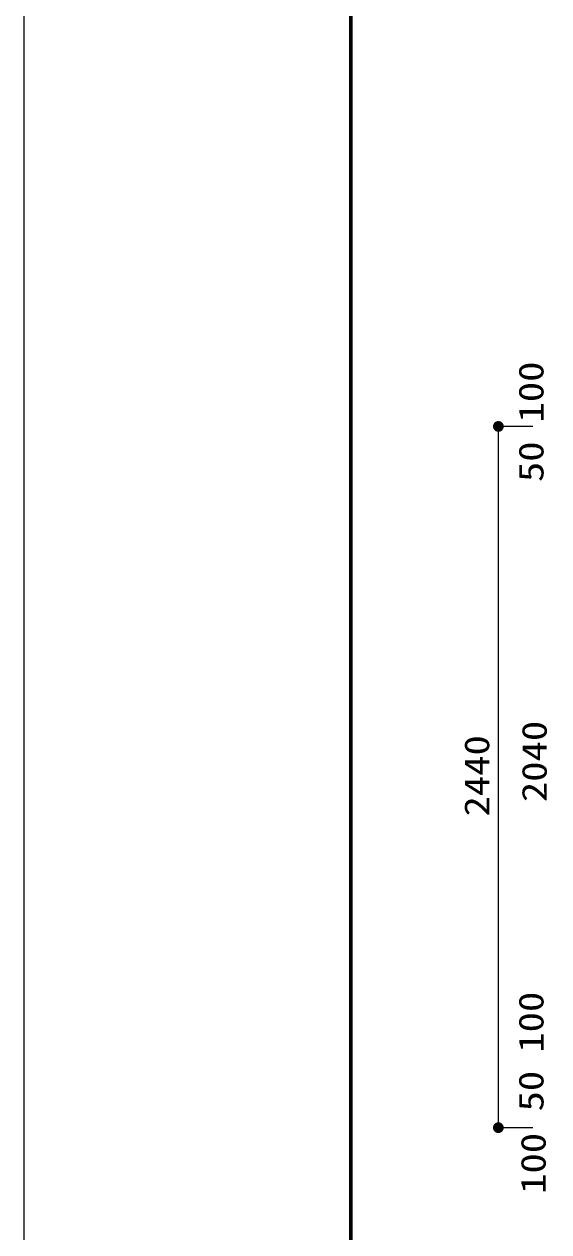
# Model space of a CAD drawing. Units: millimetres, scale not verified. Extents: x -22013 to 8910, y -6308 to 6308.
# Drawn here: x -8910 to -7085, y -4145 to 58 of the extents above; entities that cross this region are included whole.
import ezdxf
from ezdxf.enums import TextEntityAlignment as Align

# ---------------------------------------------------------------- set-up
doc = ezdxf.new("R2010")
doc.units = ezdxf.units.MM
doc.header["$LTSCALE"] = 30
for name, color, linetype, lineweight in [('1-6_00クル-フ-6寸法', 132, 'Continuous', 25), ('1-9_図面枠', 7, 'Continuous', 25), ('1-A_Axis_waku', 7, 'Continuous', 25)]:
    doc.layers.add(name, color=color, linetype=linetype, lineweight=lineweight)
doc.styles.add('ＭＳ ゴシック', font='')
doc.styles.get('ＭＳ ゴシック').set_extended_font_data('MS Gothic')

msp = doc.modelspace()

# ---------------------------------------------------------------- linework, layer by layer
at = {"layer": '1-6_00クル-フ-6寸法', "color": 4}
for p, q in [((-7140.8, -1342.08), (-7260.8, -1342.08)), ((-7260.8, -3782.08), (-7260.8, -1342.08)), ((-7140.8, -3782.08), (-7260.8, -3782.08))]:
    msp.add_line(p, q, dxfattribs=at)
at = {"layer": '1-6_00クル-フ-6寸法'}
for points in [[(-7260.8, -1342.08), (-7279.52, -1340.9), (-7279.22, -1338.57)], [(-7260.8, -1342.08), (-7279.52, -1343.26), (-7279.52, -1340.9)], [(-7260.8, -1342.08), (-7279.22, -1345.59), (-7279.52, -1343.26)], [(-7260.8, -1342.08), (-7279.22, -1338.57), (-7278.64, -1336.29)], [(-7260.8, -1342.08), (-7278.64, -1347.87), (-7279.22, -1345.59)], [(-7260.8, -1342.08), (-7278.64, -1336.29), (-7277.77, -1334.1)], [(-7260.8, -1342.08), (-7277.77, -1350.06), (-7278.64, -1347.87)], [(-7260.8, -1342.08), (-7277.77, -1334.1), (-7276.63, -1332.03)], [(-7260.8, -1342.08), (-7276.63, -1352.13), (-7277.77, -1350.06)], [(-7260.8, -1342.08), (-7276.63, -1332.03), (-7275.25, -1330.13)], [(-7260.8, -1342.08), (-7275.25, -1354.03), (-7276.63, -1352.13)], [(-7260.8, -1342.08), (-7275.25, -1330.13), (-7273.64, -1328.41)], [(-7260.8, -1342.08), (-7273.64, -1355.75), (-7275.25, -1354.03)], [(-7260.8, -1342.08), (-7273.64, -1328.41), (-7271.82, -1326.91)], [(-7260.8, -1342.08), (-7271.82, -1357.25), (-7273.64, -1355.75)], [(-7260.8, -1342.08), (-7271.82, -1326.91), (-7269.84, -1325.65)], [(-7260.8, -1342.08), (-7269.84, -1358.51), (-7271.82, -1357.25)], [(-7260.8, -1342.08), (-7269.84, -1325.65), (-7267.71, -1324.65)], [(-7260.8, -1342.08), (-7267.71, -1359.51), (-7269.84, -1358.51)], [(-7260.8, -1342.08), (-7267.71, -1324.65), (-7265.47, -1323.92)], [(-7260.8, -1342.08), (-7265.47, -1360.24), (-7267.71, -1359.51)], [(-7260.8, -1342.08), (-7265.47, -1323.92), (-7263.15, -1323.48)], [(-7260.8, -1342.08), (-7263.15, -1360.68), (-7265.47, -1360.24)], [(-7260.8, -1342.08), (-7263.15, -1323.48), (-7260.8, -1323.33)], [(-7260.8, -1342.08), (-7260.8, -1360.83), (-7263.15, -1360.68)], [(-7260.8, -1342.08), (-7260.8, -1323.33), (-7258.45, -1323.48)], [(-7260.8, -1342.08), (-7258.45, -1323.48), (-7256.14, -1323.92)], [(-7260.8, -1342.08), (-7256.14, -1323.92), (-7253.9, -1324.65)], [(-7260.8, -1342.08), (-7253.9, -1324.65), (-7251.77, -1325.65)], [(-7260.8, -1342.08), (-7251.77, -1325.65), (-7249.78, -1326.91)], [(-7260.8, -1342.08), (-7249.78, -1326.91), (-7247.97, -1328.41)], [(-7260.8, -1342.08), (-7247.97, -1328.41), (-7246.36, -1330.13)], [(-7260.8, -1342.08), (-7246.36, -1330.13), (-7244.97, -1332.03)], [(-7260.8, -1342.08), (-7244.97, -1332.03), (-7243.84, -1334.1)], [(-7260.8, -1342.08), (-7243.84, -1334.1), (-7242.97, -1336.29)], [(-7260.8, -1342.08), (-7242.97, -1336.29), (-7242.39, -1338.57)], [(-7260.8, -1342.08), (-7242.39, -1338.57), (-7242.09, -1340.9)], [(-7260.8, -1342.08), (-7242.09, -1340.9), (-7242.09, -1343.26)], [(-7260.8, -1342.08), (-7258.45, -1360.68), (-7260.8, -1360.83)], [(-7260.8, -1342.08), (-7256.14, -1360.24), (-7258.45, -1360.68)], [(-7260.8, -1342.08), (-7253.9, -1359.51), (-7256.14, -1360.24)], [(-7260.8, -1342.08), (-7251.77, -1358.51), (-7253.9, -1359.51)], [(-7260.8, -1342.08), (-7249.78, -1357.25), (-7251.77, -1358.51)], [(-7260.8, -1342.08), (-7247.97, -1355.75), (-7249.78, -1357.25)], [(-7260.8, -1342.08), (-7246.36, -1354.03), (-7247.97, -1355.75)], [(-7260.8, -1342.08), (-7244.97, -1352.13), (-7246.36, -1354.03)], [(-7260.8, -1342.08), (-7243.84, -1350.06), (-7244.97, -1352.13)], [(-7260.8, -1342.08), (-7242.97, -1347.87), (-7243.84, -1350.06)], [(-7260.8, -1342.08), (-7242.39, -1345.59), (-7242.97, -1347.87)], [(-7260.8, -1342.08), (-7242.09, -1343.26), (-7242.39, -1345.59)], [(-7260.8, -3782.08), (-7279.52, -3780.9), (-7279.22, -3778.57)], [(-7260.8, -3782.08), (-7279.52, -3783.26), (-7279.52, -3780.9)], [(-7260.8, -3782.08), (-7279.22, -3778.57), (-7278.64, -3776.29)], [(-7260.8, -3782.08), (-7278.64, -3776.29), (-7277.77, -3774.1)], [(-7260.8, -3782.08), (-7277.77, -3774.1), (-7276.63, -3772.03)], [(-7260.8, -3782.08), (-7276.63, -3772.03), (-7275.25, -3770.13)], [(-7260.8, -3782.08), (-7275.25, -3770.13), (-7273.64, -3768.41)], [(-7260.8, -3782.08), (-7273.64, -3768.41), (-7271.82, -3766.91)], [(-7260.8, -3782.08), (-7271.82, -3766.91), (-7269.84, -3765.65)], [(-7260.8, -3782.08), (-7269.84, -3765.65), (-7267.71, -3764.65)], [(-7260.8, -3782.08), (-7267.71, -3764.65), (-7265.47, -3763.92)], [(-7260.8, -3782.08), (-7265.47, -3763.92), (-7263.15, -3763.48)], [(-7260.8, -3782.08), (-7263.15, -3763.48), (-7260.8, -3763.33)], [(-7260.8, -3782.08), (-7260.8, -3763.33), (-7258.45, -3763.48)], [(-7260.8, -3782.08), (-7258.45, -3763.48), (-7256.14, -3763.92)], [(-7260.8, -3782.08), (-7256.14, -3763.92), (-7253.9, -3764.65)], [(-7260.8, -3782.08), (-7253.9, -3764.65), (-7251.77, -3765.65)], [(-7260.8, -3782.08), (-7251.77, -3765.65), (-7249.78, -3766.91)], [(-7260.8, -3782.08), (-7249.78, -3766.91), (-7247.97, -3768.41)], [(-7260.8, -3782.08), (-7247.97, -3768.41), (-7246.36, -3770.13)], [(-7260.8, -3782.08), (-7246.36, -3770.13), (-7244.97, -3772.03)], [(-7260.8, -3782.08), (-7244.97, -3772.03), (-7243.84, -3774.1)], [(-7260.8, -3782.08), (-7243.84, -3774.1), (-7242.97, -3776.29)], [(-7260.8, -3782.08), (-7242.97, -3776.29), (-7242.39, -3778.57)], [(-7260.8, -3782.08), (-7242.39, -3778.57), (-7242.09, -3780.9)], [(-7260.8, -3782.08), (-7242.09, -3780.9), (-7242.09, -3783.26)], [(-7260.8, -3782.08), (-7279.22, -3785.59), (-7279.52, -3783.26)], [(-7260.8, -3782.08), (-7278.64, -3787.87), (-7279.22, -3785.59)], [(-7260.8, -3782.08), (-7277.77, -3790.06), (-7278.64, -3787.87)], [(-7260.8, -3782.08), (-7276.63, -3792.13), (-7277.77, -3790.06)], [(-7260.8, -3782.08), (-7275.25, -3794.03), (-7276.63, -3792.13)], [(-7260.8, -3782.08), (-7273.64, -3795.75), (-7275.25, -3794.03)], [(-7260.8, -3782.08), (-7271.82, -3797.25), (-7273.64, -3795.75)], [(-7260.8, -3782.08), (-7269.84, -3798.51), (-7271.82, -3797.25)], [(-7260.8, -3782.08), (-7267.71, -3799.51), (-7269.84, -3798.51)], [(-7260.8, -3782.08), (-7265.47, -3800.24), (-7267.71, -3799.51)], [(-7260.8, -3782.08), (-7263.15, -3800.68), (-7265.47, -3800.24)], [(-7260.8, -3782.08), (-7260.8, -3800.83), (-7263.15, -3800.68)], [(-7260.8, -3782.08), (-7258.45, -3800.68), (-7260.8, -3800.83)], [(-7260.8, -3782.08), (-7256.14, -3800.24), (-7258.45, -3800.68)], [(-7260.8, -3782.08), (-7253.9, -3799.51), (-7256.14, -3800.24)], [(-7260.8, -3782.08), (-7251.77, -3798.51), (-7253.9, -3799.51)], [(-7260.8, -3782.08), (-7249.78, -3797.25), (-7251.77, -3798.51)], [(-7260.8, -3782.08), (-7247.97, -3795.75), (-7249.78, -3797.25)], [(-7260.8, -3782.08), (-7246.36, -3794.03), (-7247.97, -3795.75)], [(-7260.8, -3782.08), (-7244.97, -3792.13), (-7246.36, -3794.03)], [(-7260.8, -3782.08), (-7243.84, -3790.06), (-7244.97, -3792.13)], [(-7260.8, -3782.08), (-7242.97, -3787.87), (-7243.84, -3790.06)], [(-7260.8, -3782.08), (-7242.39, -3785.59), (-7242.97, -3787.87)], [(-7260.8, -3782.08), (-7242.09, -3783.26), (-7242.39, -3785.59)]]:
    msp.add_solid(points, dxfattribs=at)
at = {"layer": '1-9_図面枠'}
msp.add_lwpolyline([(-8910, -6307.5), (-8910, 6307.5), (8910, 6307.5), (8910, -6307.5)], close=True, dxfattribs=at)
at = {"layer": '1-A_Axis_waku'}
for p, q in [((-7778.4, 5769.9), (-7778.4, -5814.9)), ((-7777.8, 5769.3), (-7777.8, -5814.3)), ((-7777.2, 5768.7), (-7777.2, -5813.7)), ((-7776.6, 5768.1), (-7776.6, -5813.1)), ((-7776, 5767.5), (-7776, -5812.5)), ((-7775.4, 5766.9), (-7775.4, -5811.9)), ((-7774.8, 5766.3), (-7774.8, -5811.3)), ((-7774.2, 5765.7), (-7774.2, -5810.7)), ((-7773.6, 5765.1), (-7773.6, -5810.1)), ((-7773, 5764.5), (-7773, -5809.5)), ((-7772.4, 5763.9), (-7772.4, -5808.9)), ((-7771.8, 5763.3), (-7771.8, -5808.3)), ((-7771.2, 5762.7), (-7771.2, -5807.7)), ((-7770.6, 5762.1), (-7770.6, -5807.1)), ((-7770, 5761.5), (-7770, -5806.5))]:
    msp.add_line(p, q, dxfattribs=at)

# ---------------------------------------------------------------- texts
at = {"layer": '1-6_00クル-フ-6寸法', "color": 3, "style": 'ＭＳ ゴシック', "width": 1.2}
for s, p in [('100', (-7077.9, -1328.36)), ('50', (-7077.9, -1535.65)), ('2040', (-7066.65, -2649.22)), ('2440', (-7266.65, -2699.22)), ('100', (-7077.9, -3521.14)), ('50', (-7077.9, -3725.65)), ('100', (-7070.3, -4012.29))]:
    msp.add_text(s, height=86.66, rotation=90, dxfattribs=at).set_placement(p, align=Align.BOTTOM_LEFT)

doc.saveas('drawing.dxf')
